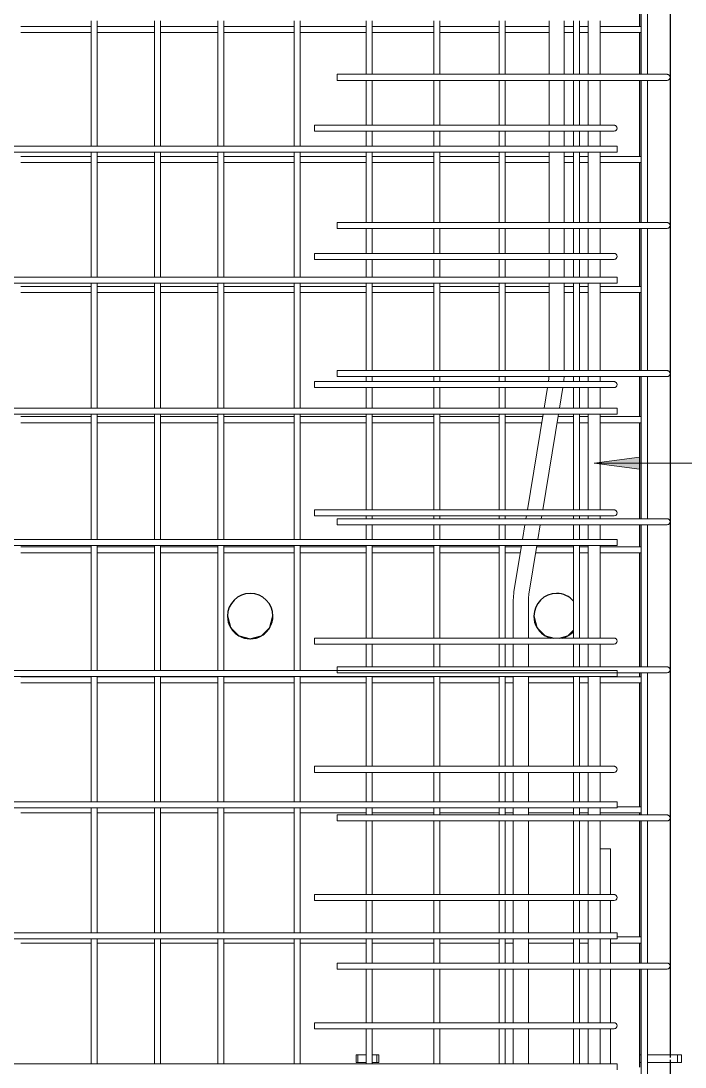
# Model space of a CAD drawing. Header units: millimetres. Extents: x 840 to 20197, y -2485 to 18696.
# Drawn here: x 3461 to 4339, y -841 to 542 of the extents above; entities that cross this region are included whole.
import ezdxf

# ---------------------------------------------------------------- set-up
doc = ezdxf.new("R2010")
doc.units = ezdxf.units.MM
doc.linetypes.add('Dash', pattern=[6.36, 3.18, -3.18])
for name, color, linetype, lineweight in [('A-GENM', 13, 'Continuous', 18), ('A-WALL', 113, 'Continuous', 25), ('A-WALL-HDLN', 110, 'Dash', 25), ('S-RBAR', 171, 'Continuous', 18), ('S-RBAR-IDEN', 171, 'Continuous', 9)]:
    doc.layers.add(name, color=color, linetype=linetype, lineweight=lineweight)

# ---------------------------------------------------------------- blocks, each defined once
blk = doc.blocks.new('RR spread anchor face based - RR-SA-2_5-150-V1-Elevation Front Copy 1')
at = {"layer": 'A-GENM'}
for p, q in [((3903.8, 3140), (3906.3, 3140)), ((3903.8, 3130), (3903.8, 3140)), ((3906.3, 3140), (3917.3, 3140)), ((3906.3, 3140), (3906.3, 3130)), ((3925.3, 3140), (3931.3, 3140)), ((3931.3, 3140), (3933.8, 3140)), ((3931.3, 3140), (3931.3, 3130)), ((3933.8, 3140), (3933.8, 3130)), ((3906.3, 3130), (3903.8, 3130)), ((3917.3, 3130), (3906.3, 3130)), ((3931.3, 3130), (3925.3, 3130)), ((3933.8, 3130), (3931.3, 3130))]:
    blk.add_line(p, q, dxfattribs=at)
blk = doc.blocks.new('RR spread anchor face based - RR-SA-3_0-200-1726827-Elevation Front Copy 1')
at = {"layer": 'A-GENM'}
for p, q in [((4278.8, 3140), (4280.8, 3140)), ((4288.8, 3140), (4328.8, 3140)), ((4328.8, 3140), (4333.8, 3140)), ((4328.8, 3130), (4328.8, 3140)), ((4333.8, 3130), (4333.8, 3140)), ((4280.8, 3130), (4278.8, 3130)), ((4328.8, 3130), (4288.8, 3130)), ((4333.8, 3130), (4328.8, 3130))]:
    blk.add_line(p, q, dxfattribs=at)

msp = doc.modelspace()

# ---------------------------------------------------------------- hatches: boundary and pattern name
at = {"layer": 'S-RBAR-IDEN'}
msp.add_hatch(color=256, dxfattribs=at).paths.add_polyline_path([(4218.55291, -42.78741), (4278.55291, -50.68656), (4278.55291, -34.88826)])

# ---------------------------------------------------------------- linework, layer by layer
at = {"layer": 'A-WALL'}
for p, q in [((4278.8071, 534.62069), (4278.8071, 659)), ((4318.8071, 639.9), (4318.8071, -825.1)), ((4278.8071, 471.2), (4278.8071, 526.62069)), ((4278.8071, 362.65517), (4278.8071, 463.2)), ((4278.8071, 275.4), (4278.8071, 354.65517)), ((4278.8071, 190.68966), (4278.8071, 267.4)), ((4278.8071, 79.6), (4278.8071, 182.68966)), ((4278.8071, 18.72414), (4278.8071, 71.6)), ((4278.8071, -116.2), (4278.8071, 10.72414)), ((4278.8071, -153.24138), (4278.8071, -124.2)), ((4278.8071, -312), (4278.8071, -161.24138)), ((4278.8071, -325.2069), (4278.8071, -320)), ((4278.8071, -497.17241), (4278.8071, -333.2069)), ((4278.8071, -507.8), (4278.8071, -505.17241)), ((4278.8071, -669.13793), (4278.8071, -515.8)), ((4278.8071, -703.6), (4278.8071, -677.13793)), ((4278.8071, -841.10345), (4278.8071, -711.6)), ((4318.8071, -835.1), (4318.8071, -1395))]:
    msp.add_line(p, q, dxfattribs=at)
at = {"layer": 'A-WALL', "flags": 128}
for points in [[(3733.8071, -245), (3737.84629, -260.03451), (3748.87619, -271.02053), (3763.8071, -275)], [(3763.8071, -275), (3778.84161, -270.96081), (3789.82763, -259.93091), (3793.8071, -245)], [(4138.8071, -245), (4142.84629, -260.03451), (4153.87619, -271.02053), (4165.04194, -273.99649)], [(4172.54233, -273.99649), (4183.84161, -270.96081), (4191.18157, -263.59153)]]:
    msp.add_lwpolyline(points, dxfattribs=at)
at = {"layer": 'A-WALL'}
for centre, start, end in [((3763.8071, -245), 90, 180), ((3763.8071, -245), 0, 90), ((4168.8071, -245), 90, 180), ((4168.8071, -245), 41.34634632, 90), ((3763.8071, -245), 180.42457698, 209.72326815), ((3763.8071, -245), 330.71898335, 359.57221129), ((4168.8071, -245), 180.42457698, 209.72326815), ((3763.8071, -245), 210.81300667, 239.62313313), ((3763.8071, -245), 300.81202935, 329.6241405), ((4168.8071, -245), 210.81300667, 239.62313313), ((3763.8071, -245), 241.01713814, 269.26797703), ((3763.8071, -245), 270.72093746, 299.42390155), ((4168.8071, -245), 241.01713814, 255), ((4168.8071, -245), 285, 299.42390155), ((4168.8071, -245), 300.81202935, 318.65365368)]:
    msp.add_arc(centre, 30, start, end, dxfattribs=at)
at = {"layer": 'A-WALL-HDLN'}
msp.add_line((4318.8071, -825.14961), (4318.8071, -835.05039), dxfattribs=at)
at = {"layer": 'S-RBAR'}
for p, q in [((4280.8071, 471.2), (4280.8071, 659)), ((4288.8071, 471.2), (4288.8071, 659)), ((3553.69599, 376.44828), (3553.69599, 541.7931)), ((3561.69599, 376.44828), (3561.69599, 541.7931)), ((3637.36632, 376.44828), (3637.36632, 541.7931)), ((3645.36632, 376.44828), (3645.36632, 541.7931)), ((3721.09877, 376.44828), (3721.09877, 541.7931)), ((3729.09877, 376.44828), (3729.09877, 541.7931)), ((3821.9714, 376.44828), (3821.9714, 541.7931)), ((3829.9714, 376.44828), (3829.9714, 541.7931)), ((3917.25155, 471.2), (3917.25155, 541.7931)), ((3925.25155, 471.2), (3925.25155, 541.7931)), ((4006.57649, 471.2), (4006.57649, 541.7931)), ((4014.57649, 471.2), (4014.57649, 541.7931)), ((4092.77932, 471.2), (4092.77932, 541.7931)), ((4100.77932, 471.2), (4100.77932, 541.7931)), ((4158.8071, 471.2), (4158.8071, 541.7931)), ((4178.8071, 471.2), (4178.8071, 541.7931)), ((4191.18157, 471.2), (4191.18157, 541.7931)), ((4199.18157, 471.2), (4199.18157, 541.7931)), ((4210.55291, 471.2), (4210.55291, 541.7931)), ((4226.55291, 471.2), (4226.55291, 541.7931)), ((3460.76124, 534.62069), (3553.69599, 534.62069)), ((3460.76124, 526.62069), (3553.69599, 526.62069)), ((3561.69599, 534.62069), (3637.36632, 534.62069)), ((3561.69599, 526.62069), (3637.36632, 526.62069)), ((3645.36632, 534.62069), (3721.09877, 534.62069)), ((3645.36632, 526.62069), (3721.09877, 526.62069)), ((3729.09877, 534.62069), (3821.9714, 534.62069)), ((3729.09877, 526.62069), (3821.9714, 526.62069)), ((3829.9714, 534.62069), (3917.25155, 534.62069)), ((3829.9714, 526.62069), (3917.25155, 526.62069)), ((3925.25155, 534.62069), (4006.57649, 534.62069)), ((3925.25155, 526.62069), (4006.57649, 526.62069)), ((4014.57649, 534.62069), (4092.77932, 534.62069)), ((4014.57649, 526.62069), (4092.77932, 526.62069)), ((4100.77932, 534.62069), (4158.8071, 534.62069)), ((4100.77932, 526.62069), (4158.8071, 526.62069)), ((4178.8071, 534.62069), (4191.18157, 534.62069)), ((4178.8071, 526.62069), (4191.18157, 526.62069)), ((4199.18157, 534.62069), (4210.55291, 534.62069)), ((4199.18157, 526.62069), (4210.55291, 526.62069)), ((4226.55291, 534.62069), (4280.8071, 534.62069)), ((4226.55291, 526.62069), (4280.8071, 526.62069)), ((4294.8071, 471.2), (3878.8071, 471.2)), ((3878.8071, 471.2), (3878.8071, 463.2)), ((4294.8071, 471.2), (4314.8071, 471.2)), ((4294.8071, 463.2), (3878.8071, 463.2)), ((3917.25155, 404.00585), (3917.25155, 463.2)), ((3925.25155, 404.00585), (3925.25155, 463.2)), ((4006.57649, 404.00585), (4006.57649, 463.2)), ((4014.57649, 404.00585), (4014.57649, 463.2)), ((4092.77932, 404.00585), (4092.77932, 463.2)), ((4100.77932, 404.00585), (4100.77932, 463.2)), ((4158.8071, 404.00585), (4158.8071, 463.2)), ((4178.8071, 404.00585), (4178.8071, 463.2)), ((4191.18157, 404.00585), (4191.18157, 463.2)), ((4199.18157, 404.00585), (4199.18157, 463.2)), ((4210.55291, 404.00585), (4210.55291, 463.2)), ((4226.55291, 404.00585), (4226.55291, 463.2)), ((4280.8071, 275.4), (4280.8071, 463.2)), ((4288.8071, 275.4), (4288.8071, 463.2)), ((4294.8071, 463.2), (4314.8071, 463.2)), ((4208.8071, 404.00585), (3848.8071, 404.00585)), ((3848.8071, 404.00585), (3848.8071, 396.00585)), ((4208.8071, 404.00585), (4244.8071, 404.00585)), ((4208.8071, 396.00585), (3848.8071, 396.00585)), ((3917.25155, 376.44828), (3917.25155, 396.00585)), ((3925.25155, 376.44828), (3925.25155, 396.00585)), ((4006.57649, 376.44828), (4006.57649, 396.00585)), ((4014.57649, 376.44828), (4014.57649, 396.00585)), ((4092.77932, 376.44828), (4092.77932, 396.00585)), ((4100.77932, 376.44828), (4100.77932, 396.00585)), ((4158.8071, 376.44828), (4158.8071, 396.00585)), ((4178.8071, 376.44828), (4178.8071, 396.00585)), ((4191.18157, 376.44828), (4191.18157, 396.00585)), ((4199.18157, 376.44828), (4199.18157, 396.00585)), ((4208.8071, 396.00585), (4244.8071, 396.00585)), ((4210.55291, 376.44828), (4210.55291, 396.00585)), ((4226.55291, 376.44828), (4226.55291, 396.00585)), ((2678.8071, 376.44828), (4248.8071, 376.44828)), ((4248.8071, 368.44828), (4248.8071, 376.44828)), ((2678.8071, 368.44828), (4248.8071, 368.44828)), ((3460.76124, 362.65517), (3553.69599, 362.65517)), ((3553.69599, 203.10345), (3553.69599, 368.44828)), ((3561.69599, 203.10345), (3561.69599, 368.44828)), ((3561.69599, 362.65517), (3637.36632, 362.65517)), ((3637.36632, 203.10345), (3637.36632, 368.44828)), ((3645.36632, 203.10345), (3645.36632, 368.44828)), ((3645.36632, 362.65517), (3721.09877, 362.65517)), ((3721.09877, 203.10345), (3721.09877, 368.44828)), ((3729.09877, 203.10345), (3729.09877, 368.44828)), ((3729.09877, 362.65517), (3821.9714, 362.65517)), ((3821.9714, 203.10345), (3821.9714, 368.44828)), ((3829.9714, 203.10345), (3829.9714, 368.44828)), ((3829.9714, 362.65517), (3917.25155, 362.65517)), ((3917.25155, 275.4), (3917.25155, 368.44828)), ((3925.25155, 275.4), (3925.25155, 368.44828)), ((3925.25155, 362.65517), (4006.57649, 362.65517)), ((4006.57649, 275.4), (4006.57649, 368.44828)), ((4014.57649, 275.4), (4014.57649, 368.44828)), ((4014.57649, 362.65517), (4092.77932, 362.65517)), ((4092.77932, 275.4), (4092.77932, 368.44828)), ((4100.77932, 275.4), (4100.77932, 368.44828)), ((4100.77932, 362.65517), (4158.8071, 362.65517)), ((4158.8071, 275.4), (4158.8071, 368.44828)), ((4178.8071, 275.4), (4178.8071, 368.44828)), ((4178.8071, 362.65517), (4191.18157, 362.65517)), ((4191.18157, 275.4), (4191.18157, 368.44828)), ((4199.18157, 275.4), (4199.18157, 368.44828)), ((4199.18157, 362.65517), (4210.55291, 362.65517)), ((4210.55291, 275.4), (4210.55291, 368.44828)), ((4226.55291, 275.4), (4226.55291, 368.44828)), ((4226.55291, 362.65517), (4280.8071, 362.65517)), ((3460.76124, 354.65517), (3553.69599, 354.65517)), ((3561.69599, 354.65517), (3637.36632, 354.65517)), ((3645.36632, 354.65517), (3721.09877, 354.65517)), ((3729.09877, 354.65517), (3821.9714, 354.65517)), ((3829.9714, 354.65517), (3917.25155, 354.65517)), ((3925.25155, 354.65517), (4006.57649, 354.65517)), ((4014.57649, 354.65517), (4092.77932, 354.65517)), ((4100.77932, 354.65517), (4158.8071, 354.65517)), ((4178.8071, 354.65517), (4191.18157, 354.65517)), ((4199.18157, 354.65517), (4210.55291, 354.65517)), ((4226.55291, 354.65517), (4280.8071, 354.65517)), ((4294.8071, 275.4), (3878.8071, 275.4)), ((3878.8071, 275.4), (3878.8071, 267.4)), ((4294.8071, 267.4), (3878.8071, 267.4)), ((3917.25155, 234.50527), (3917.25155, 267.4)), ((3925.25155, 234.50527), (3925.25155, 267.4)), ((4006.57649, 234.50527), (4006.57649, 267.4)), ((4014.57649, 234.50527), (4014.57649, 267.4)), ((4092.77932, 234.50527), (4092.77932, 267.4)), ((4100.77932, 234.50527), (4100.77932, 267.4)), ((4158.8071, 234.50527), (4158.8071, 267.4)), ((4178.8071, 234.50527), (4178.8071, 267.4)), ((4191.18157, 234.50527), (4191.18157, 267.4)), ((4199.18157, 234.50527), (4199.18157, 267.4)), ((4210.55291, 234.50527), (4210.55291, 267.4)), ((4226.55291, 234.50527), (4226.55291, 267.4)), ((4280.8071, 79.6), (4280.8071, 267.4)), ((4288.8071, 79.6), (4288.8071, 267.4)), ((4294.8071, 275.4), (4314.8071, 275.4)), ((4294.8071, 267.4), (4314.8071, 267.4)), ((4208.8071, 234.50527), (3848.8071, 234.50527)), ((3848.8071, 234.50527), (3848.8071, 226.50527)), ((4208.8071, 226.50527), (3848.8071, 226.50527)), ((3917.25155, 203.10345), (3917.25155, 226.50527)), ((3925.25155, 203.10345), (3925.25155, 226.50527)), ((4006.57649, 203.10345), (4006.57649, 226.50527)), ((4014.57649, 203.10345), (4014.57649, 226.50527)), ((4092.77932, 203.10345), (4092.77932, 226.50527)), ((4100.77932, 203.10345), (4100.77932, 226.50527)), ((4158.8071, 203.10345), (4158.8071, 226.50527)), ((4178.8071, 203.10345), (4178.8071, 226.50527)), ((4191.18157, 203.10345), (4191.18157, 226.50527)), ((4199.18157, 203.10345), (4199.18157, 226.50527)), ((4208.8071, 234.50527), (4244.8071, 234.50527)), ((4208.8071, 226.50527), (4244.8071, 226.50527)), ((4210.55291, 203.10345), (4210.55291, 226.50527)), ((4226.55291, 203.10345), (4226.55291, 226.50527)), ((2678.8071, 203.10345), (4248.8071, 203.10345)), ((2678.8071, 195.10345), (4248.8071, 195.10345)), ((3553.69599, 29.75862), (3553.69599, 195.10345)), ((3561.69599, 29.75862), (3561.69599, 195.10345)), ((3637.36632, 29.75862), (3637.36632, 195.10345)), ((3645.36632, 29.75862), (3645.36632, 195.10345)), ((3721.09877, 29.75862), (3721.09877, 195.10345)), ((3729.09877, 29.75862), (3729.09877, 195.10345)), ((3821.9714, 29.75862), (3821.9714, 195.10345)), ((3829.9714, 29.75862), (3829.9714, 195.10345)), ((3917.25155, 79.6), (3917.25155, 195.10345)), ((3925.25155, 79.6), (3925.25155, 195.10345)), ((4006.57649, 79.6), (4006.57649, 195.10345)), ((4014.57649, 79.6), (4014.57649, 195.10345)), ((4092.77932, 79.6), (4092.77932, 195.10345)), ((4100.77932, 79.6), (4100.77932, 195.10345)), ((4158.8071, 79.6), (4158.8071, 195.10345)), ((4178.8071, 79.6), (4178.8071, 195.10345)), ((4191.18157, 79.6), (4191.18157, 195.10345)), ((4199.18157, 79.6), (4199.18157, 195.10345)), ((4210.55291, 79.6), (4210.55291, 195.10345)), ((4226.55291, 79.6), (4226.55291, 195.10345)), ((4248.8071, 195.10345), (4248.8071, 203.10345)), ((3460.76124, 190.68966), (3553.69599, 190.68966)), ((3460.76124, 182.68966), (3553.69599, 182.68966)), ((3561.69599, 190.68966), (3637.36632, 190.68966)), ((3561.69599, 182.68966), (3637.36632, 182.68966)), ((3645.36632, 190.68966), (3721.09877, 190.68966)), ((3645.36632, 182.68966), (3721.09877, 182.68966)), ((3729.09877, 190.68966), (3821.9714, 190.68966)), ((3729.09877, 182.68966), (3821.9714, 182.68966)), ((3829.9714, 190.68966), (3917.25155, 190.68966)), ((3829.9714, 182.68966), (3917.25155, 182.68966)), ((3925.25155, 190.68966), (4006.57649, 190.68966)), ((3925.25155, 182.68966), (4006.57649, 182.68966)), ((4014.57649, 190.68966), (4092.77932, 190.68966)), ((4014.57649, 182.68966), (4092.77932, 182.68966)), ((4100.77932, 190.68966), (4158.8071, 190.68966)), ((4100.77932, 182.68966), (4158.8071, 182.68966)), ((4178.8071, 190.68966), (4191.18157, 190.68966)), ((4178.8071, 182.68966), (4191.18157, 182.68966)), ((4199.18157, 190.68966), (4210.55291, 190.68966)), ((4199.18157, 182.68966), (4210.55291, 182.68966)), ((4226.55291, 190.68966), (4280.8071, 190.68966)), ((4226.55291, 182.68966), (4280.8071, 182.68966)), ((4294.8071, 79.6), (3878.8071, 79.6)), ((3878.8071, 79.6), (3878.8071, 71.6)), ((4294.8071, 71.6), (3878.8071, 71.6)), ((3917.25155, 65.00468), (3917.25155, 71.6)), ((3925.25155, 65.00468), (3925.25155, 71.6)), ((4006.57649, 65.00468), (4006.57649, 71.6)), ((4014.57649, 65.00468), (4014.57649, 71.6)), ((4092.77932, 65.00468), (4092.77932, 71.6)), ((4100.77932, 65.00468), (4100.77932, 71.6)), ((4191.18157, 65.00468), (4191.18157, 71.6)), ((4199.18157, 65.00468), (4199.18157, 71.6)), ((4210.55291, 65.00468), (4210.55291, 71.6)), ((4226.55291, 65.00468), (4226.55291, 71.6)), ((4280.8071, -116.2), (4280.8071, 71.6)), ((4288.8071, -116.2), (4288.8071, 71.6)), ((4294.8071, 79.6), (4314.8071, 79.6)), ((4294.8071, 71.6), (4314.8071, 71.6)), ((4208.8071, 65.00468), (3848.8071, 65.00468)), ((3848.8071, 65.00468), (3848.8071, 57.00468)), ((4208.8071, 57.00468), (3848.8071, 57.00468)), ((3917.25155, 29.75862), (3917.25155, 57.00468)), ((3925.25155, 29.75862), (3925.25155, 57.00468)), ((4006.57649, 29.75862), (4006.57649, 57.00468)), ((4014.57649, 29.75862), (4014.57649, 57.00468)), ((4092.77932, 29.75862), (4092.77932, 57.00468)), ((4100.77932, 29.75862), (4100.77932, 57.00468)), ((4152.23389, 29.75862), (4156.69795, 57.00468)), ((4158.00869, 65.00468), (4158.215, 66.26384)), ((4172.50055, 29.75862), (4176.96462, 57.00468)), ((4191.18157, 29.75862), (4191.18157, 57.00468)), ((4199.18157, 29.75862), (4199.18157, 57.00468)), ((4208.8071, 65.00468), (4244.8071, 65.00468)), ((4208.8071, 57.00468), (4244.8071, 57.00468)), ((4210.55291, 29.75862), (4210.55291, 57.00468)), ((4226.55291, 29.75862), (4226.55291, 57.00468)), ((2678.8071, 29.75862), (4248.8071, 29.75862)), ((4248.8071, 21.75862), (4248.8071, 29.75862)), ((2678.8071, 21.75862), (4248.8071, 21.75862)), ((3460.76124, 18.72414), (3553.69599, 18.72414)), ((3553.69599, -143.58621), (3553.69599, 21.75862)), ((3561.69599, -143.58621), (3561.69599, 21.75862)), ((3561.69599, 18.72414), (3637.36632, 18.72414)), ((3637.36632, -143.58621), (3637.36632, 21.75862)), ((3645.36632, -143.58621), (3645.36632, 21.75862)), ((3645.36632, 18.72414), (3721.09877, 18.72414)), ((3721.09877, -143.58621), (3721.09877, 21.75862)), ((3729.09877, -143.58621), (3729.09877, 21.75862)), ((3729.09877, 18.72414), (3821.9714, 18.72414)), ((3821.9714, -143.58621), (3821.9714, 21.75862)), ((3829.9714, -143.58621), (3829.9714, 21.75862)), ((3829.9714, 18.72414), (3917.25155, 18.72414)), ((3917.25155, -104.4959), (3917.25155, 21.75862)), ((3925.25155, -104.4959), (3925.25155, 21.75862)), ((3925.25155, 18.72414), (4006.57649, 18.72414)), ((4006.57649, -104.4959), (4006.57649, 21.75862)), ((4014.57649, -104.4959), (4014.57649, 21.75862)), ((4014.57649, 18.72414), (4092.77932, 18.72414)), ((4092.77932, -104.4959), (4092.77932, 21.75862)), ((4100.77932, -104.4959), (4100.77932, 21.75862)), ((4100.77932, 18.72414), (4150.42597, 18.72414)), ((4130.23728, -104.4959), (4150.92315, 21.75862)), ((4150.50395, -104.4959), (4171.18981, 21.75862)), ((4170.69264, 18.72414), (4191.18157, 18.72414)), ((4191.18157, -104.4959), (4191.18157, 21.75862)), ((4199.18157, -104.4959), (4199.18157, 21.75862)), ((4199.18157, 18.72414), (4210.55291, 18.72414)), ((4210.55291, -104.4959), (4210.55291, 21.75862)), ((4226.55291, -104.4959), (4226.55291, 21.75862)), ((4226.55291, 18.72414), (4280.8071, 18.72414)), ((3460.76124, 10.72414), (3553.69599, 10.72414)), ((3561.69599, 10.72414), (3637.36632, 10.72414)), ((3645.36632, 10.72414), (3721.09877, 10.72414)), ((3729.09877, 10.72414), (3821.9714, 10.72414)), ((3829.9714, 10.72414), (3917.25155, 10.72414)), ((3925.25155, 10.72414), (4006.57649, 10.72414)), ((4014.57649, 10.72414), (4092.77932, 10.72414)), ((4100.77932, 10.72414), (4149.11523, 10.72414)), ((4169.3819, 10.72414), (4191.18157, 10.72414)), ((4199.18157, 10.72414), (4210.55291, 10.72414)), ((4226.55291, 10.72414), (4280.8071, 10.72414)), ((4208.8071, -104.4959), (3848.8071, -104.4959)), ((3848.8071, -104.4959), (3848.8071, -112.4959)), ((4208.8071, -104.4959), (4244.8071, -104.4959)), ((4208.8071, -112.4959), (3848.8071, -112.4959)), ((4294.8071, -116.2), (3878.8071, -116.2)), ((3878.8071, -116.2), (3878.8071, -124.2)), ((4294.8071, -124.2), (3878.8071, -124.2)), ((3917.25155, -116.2), (3917.25155, -112.4959)), ((3917.25155, -143.58621), (3917.25155, -124.2)), ((3925.25155, -116.2), (3925.25155, -112.4959)), ((3925.25155, -143.58621), (3925.25155, -124.2)), ((4006.57649, -116.2), (4006.57649, -112.4959)), ((4006.57649, -143.58621), (4006.57649, -124.2)), ((4014.57649, -116.2), (4014.57649, -112.4959)), ((4014.57649, -143.58621), (4014.57649, -124.2)), ((4092.77932, -116.2), (4092.77932, -112.4959)), ((4092.77932, -143.58621), (4092.77932, -124.2)), ((4100.77932, -116.2), (4100.77932, -112.4959)), ((4100.77932, -143.58621), (4100.77932, -124.2)), ((4123.83263, -143.58621), (4127.00891, -124.2)), ((4128.31965, -116.2), (4128.92654, -112.4959)), ((4144.09929, -143.58621), (4147.27558, -124.2)), ((4148.58632, -116.2), (4149.19321, -112.4959)), ((4191.18157, -116.2), (4191.18157, -112.4959)), ((4191.18157, -143.58621), (4191.18157, -124.2)), ((4199.18157, -116.2), (4199.18157, -112.4959)), ((4199.18157, -143.58621), (4199.18157, -124.2)), ((4208.8071, -112.4959), (4244.8071, -112.4959)), ((4210.55291, -116.2), (4210.55291, -112.4959)), ((4210.55291, -143.58621), (4210.55291, -124.2)), ((4226.55291, -116.2), (4226.55291, -112.4959)), ((4226.55291, -143.58621), (4226.55291, -124.2)), ((4280.8071, -312), (4280.8071, -124.2)), ((4288.8071, -312), (4288.8071, -124.2)), ((4294.8071, -116.2), (4314.8071, -116.2)), ((4294.8071, -124.2), (4314.8071, -124.2)), ((2678.8071, -143.58621), (4248.8071, -143.58621)), ((2678.8071, -151.58621), (4248.8071, -151.58621)), ((3553.69599, -316.93103), (3553.69599, -151.58621)), ((3561.69599, -316.93103), (3561.69599, -151.58621)), ((3637.36632, -316.93103), (3637.36632, -151.58621)), ((3645.36632, -316.93103), (3645.36632, -151.58621)), ((3721.09877, -316.93103), (3721.09877, -151.58621)), ((3729.09877, -316.93103), (3729.09877, -151.58621)), ((3821.9714, -316.93103), (3821.9714, -151.58621)), ((3829.9714, -316.93103), (3829.9714, -151.58621)), ((3917.25155, -273.99649), (3917.25155, -151.58621)), ((3925.25155, -273.99649), (3925.25155, -151.58621)), ((4006.57649, -273.99649), (4006.57649, -151.58621)), ((4014.57649, -273.99649), (4014.57649, -151.58621)), ((4092.77932, -273.99649), (4092.77932, -151.58621)), ((4100.77932, -273.99649), (4100.77932, -151.58621)), ((4112.48486, -212.84639), (4122.52188, -151.58621)), ((4132.2217, -216.08013), (4142.78855, -151.58621)), ((4191.18157, -273.99649), (4191.18157, -151.58621)), ((4199.18157, -273.99649), (4199.18157, -151.58621)), ((4210.55291, -273.99649), (4210.55291, -151.58621)), ((4226.55291, -273.99649), (4226.55291, -151.58621)), ((4248.8071, -151.58621), (4248.8071, -143.58621)), ((3460.76124, -153.24138), (3553.69599, -153.24138)), ((3460.76124, -161.24138), (3553.69599, -161.24138)), ((3561.69599, -153.24138), (3637.36632, -153.24138)), ((3561.69599, -161.24138), (3637.36632, -161.24138)), ((3645.36632, -153.24138), (3721.09877, -153.24138)), ((3645.36632, -161.24138), (3721.09877, -161.24138)), ((3729.09877, -153.24138), (3821.9714, -153.24138)), ((3729.09877, -161.24138), (3821.9714, -161.24138)), ((3829.9714, -153.24138), (3917.25155, -153.24138)), ((3829.9714, -161.24138), (3917.25155, -161.24138)), ((3925.25155, -153.24138), (4006.57649, -153.24138)), ((3925.25155, -161.24138), (4006.57649, -161.24138)), ((4014.57649, -153.24138), (4092.77932, -153.24138)), ((4014.57649, -161.24138), (4092.77932, -161.24138)), ((4100.77932, -153.24138), (4122.2507, -153.24138)), ((4100.77932, -161.24138), (4120.93996, -161.24138)), ((4141.20662, -161.24138), (4191.18157, -161.24138)), ((4142.51736, -153.24138), (4191.18157, -153.24138)), ((4199.18157, -153.24138), (4210.55291, -153.24138)), ((4199.18157, -161.24138), (4210.55291, -161.24138)), ((4226.55291, -153.24138), (4280.8071, -153.24138)), ((4226.55291, -161.24138), (4280.8071, -161.24138)), ((4111.6296, -273.99649), (4111.6296, -223.35603)), ((4131.6296, -273.99649), (4131.6296, -223.35603)), ((4208.8071, -273.99649), (3848.8071, -273.99649)), ((3848.8071, -273.99649), (3848.8071, -281.99649)), ((4208.8071, -273.99649), (4244.8071, -273.99649)), ((4208.8071, -281.99649), (3848.8071, -281.99649)), ((3917.25155, -312), (3917.25155, -281.99649)), ((3925.25155, -312), (3925.25155, -281.99649)), ((4006.57649, -312), (4006.57649, -281.99649)), ((4014.57649, -312), (4014.57649, -281.99649)), ((4092.77932, -312), (4092.77932, -281.99649)), ((4100.77932, -312), (4100.77932, -281.99649)), ((4111.6296, -312), (4111.6296, -281.99649)), ((4131.6296, -312), (4131.6296, -281.99649)), ((4191.18157, -312), (4191.18157, -281.99649)), ((4199.18157, -312), (4199.18157, -281.99649)), ((4208.8071, -281.99649), (4244.8071, -281.99649)), ((4210.55291, -312), (4210.55291, -281.99649)), ((4226.55291, -312), (4226.55291, -281.99649)), ((2678.8071, -316.93103), (4248.8071, -316.93103)), ((4294.8071, -312), (3878.8071, -312)), ((3878.8071, -312), (3878.8071, -320)), ((4248.8071, -324.93103), (4248.8071, -316.93103)), ((4294.8071, -312), (4314.8071, -312)), ((2678.8071, -324.93103), (4248.8071, -324.93103)), ((3460.76124, -325.2069), (3553.69599, -325.2069)), ((3553.69599, -490.27586), (3553.69599, -324.93103)), ((3561.69599, -490.27586), (3561.69599, -324.93103)), ((3561.69599, -325.2069), (3637.36632, -325.2069)), ((3637.36632, -490.27586), (3637.36632, -324.93103)), ((3645.36632, -490.27586), (3645.36632, -324.93103)), ((3645.36632, -325.2069), (3721.09877, -325.2069)), ((3721.09877, -490.27586), (3721.09877, -324.93103)), ((3729.09877, -490.27586), (3729.09877, -324.93103)), ((3729.09877, -325.2069), (3821.9714, -325.2069)), ((3821.9714, -490.27586), (3821.9714, -324.93103)), ((3829.9714, -490.27586), (3829.9714, -324.93103)), ((3829.9714, -325.2069), (3917.25155, -325.2069)), ((4294.8071, -320), (3878.8071, -320)), ((3917.25155, -443.49707), (3917.25155, -324.93103)), ((3925.25155, -443.49707), (3925.25155, -324.93103)), ((3925.25155, -325.2069), (4006.57649, -325.2069)), ((4006.57649, -443.49707), (4006.57649, -324.93103)), ((4014.57649, -443.49707), (4014.57649, -324.93103)), ((4014.57649, -325.2069), (4092.77932, -325.2069)), ((4092.77932, -443.49707), (4092.77932, -324.93103)), ((4100.77932, -443.49707), (4100.77932, -324.93103)), ((4100.77932, -325.2069), (4111.6296, -325.2069)), ((4111.6296, -443.49707), (4111.6296, -324.93103)), ((4131.6296, -443.49707), (4131.6296, -324.93103)), ((4131.6296, -325.2069), (4191.18157, -325.2069)), ((4191.18157, -443.49707), (4191.18157, -324.93103)), ((4199.18157, -443.49707), (4199.18157, -324.93103)), ((4199.18157, -325.2069), (4210.55291, -325.2069)), ((4210.55291, -443.49707), (4210.55291, -324.93103)), ((4226.55291, -443.49707), (4226.55291, -324.93103)), ((4226.55291, -325.2069), (4280.8071, -325.2069)), ((4280.8071, -507.8), (4280.8071, -320)), ((4288.8071, -507.8), (4288.8071, -320)), ((4294.8071, -320), (4314.8071, -320)), ((3460.76124, -333.2069), (3553.69599, -333.2069)), ((3561.69599, -333.2069), (3637.36632, -333.2069)), ((3645.36632, -333.2069), (3721.09877, -333.2069)), ((3729.09877, -333.2069), (3821.9714, -333.2069)), ((3829.9714, -333.2069), (3917.25155, -333.2069)), ((3925.25155, -333.2069), (4006.57649, -333.2069)), ((4014.57649, -333.2069), (4092.77932, -333.2069)), ((4100.77932, -333.2069), (4111.6296, -333.2069)), ((4131.6296, -333.2069), (4191.18157, -333.2069)), ((4199.18157, -333.2069), (4210.55291, -333.2069)), ((4226.55291, -333.2069), (4280.8071, -333.2069)), ((4208.8071, -443.49707), (3848.8071, -443.49707)), ((3848.8071, -443.49707), (3848.8071, -451.49707)), ((4208.8071, -451.49707), (3848.8071, -451.49707)), ((3917.25155, -490.27586), (3917.25155, -451.49707)), ((3925.25155, -490.27586), (3925.25155, -451.49707)), ((4006.57649, -490.27586), (4006.57649, -451.49707)), ((4014.57649, -490.27586), (4014.57649, -451.49707)), ((4092.77932, -490.27586), (4092.77932, -451.49707)), ((4100.77932, -490.27586), (4100.77932, -451.49707)), ((4111.6296, -490.27586), (4111.6296, -451.49707)), ((4131.6296, -490.27586), (4131.6296, -451.49707)), ((4191.18157, -490.27586), (4191.18157, -451.49707)), ((4199.18157, -490.27586), (4199.18157, -451.49707)), ((4208.8071, -443.49707), (4244.8071, -443.49707)), ((4208.8071, -451.49707), (4244.8071, -451.49707)), ((4210.55291, -490.27586), (4210.55291, -451.49707)), ((4226.55291, -490.27586), (4226.55291, -451.49707)), ((2678.8071, -490.27586), (4248.8071, -490.27586)), ((4248.8071, -498.27586), (4248.8071, -490.27586)), ((4248.8071, -497.17241), (4280.8071, -497.17241)), ((2678.8071, -498.27586), (4248.8071, -498.27586)), ((3460.76124, -505.17241), (3553.69599, -505.17241)), ((3553.69599, -663.62069), (3553.69599, -498.27586)), ((3561.69599, -663.62069), (3561.69599, -498.27586)), ((3561.69599, -505.17241), (3637.36632, -505.17241)), ((3637.36632, -663.62069), (3637.36632, -498.27586)), ((3645.36632, -663.62069), (3645.36632, -498.27586)), ((3645.36632, -505.17241), (3721.09877, -505.17241)), ((3721.09877, -663.62069), (3721.09877, -498.27586)), ((3729.09877, -663.62069), (3729.09877, -498.27586)), ((3729.09877, -505.17241), (3821.9714, -505.17241)), ((3821.9714, -663.62069), (3821.9714, -498.27586)), ((3829.9714, -663.62069), (3829.9714, -498.27586)), ((3829.9714, -505.17241), (3917.25155, -505.17241)), ((4294.8071, -507.8), (3878.8071, -507.8)), ((3878.8071, -507.8), (3878.8071, -515.8)), ((3917.25155, -507.8), (3917.25155, -498.27586)), ((3925.25155, -507.8), (3925.25155, -498.27586)), ((3925.25155, -505.17241), (4006.57649, -505.17241)), ((4006.57649, -507.8), (4006.57649, -498.27586)), ((4014.57649, -507.8), (4014.57649, -498.27586)), ((4014.57649, -505.17241), (4092.77932, -505.17241)), ((4092.77932, -507.8), (4092.77932, -498.27586)), ((4100.77932, -507.8), (4100.77932, -498.27586)), ((4100.77932, -505.17241), (4111.6296, -505.17241)), ((4111.6296, -507.8), (4111.6296, -498.27586)), ((4131.6296, -507.8), (4131.6296, -498.27586)), ((4131.6296, -505.17241), (4191.18157, -505.17241)), ((4191.18157, -507.8), (4191.18157, -498.27586)), ((4199.18157, -507.8), (4199.18157, -498.27586)), ((4199.18157, -505.17241), (4210.55291, -505.17241)), ((4210.55291, -507.8), (4210.55291, -498.27586)), ((4226.55291, -507.8), (4226.55291, -498.27586)), ((4226.55291, -505.17241), (4280.8071, -505.17241)), ((4294.8071, -507.8), (4314.8071, -507.8)), ((4294.8071, -515.8), (3878.8071, -515.8)), ((3917.25155, -612.99766), (3917.25155, -515.8)), ((3925.25155, -612.99766), (3925.25155, -515.8)), ((4006.57649, -612.99766), (4006.57649, -515.8)), ((4014.57649, -612.99766), (4014.57649, -515.8)), ((4092.77932, -612.99766), (4092.77932, -515.8)), ((4100.77932, -612.99766), (4100.77932, -515.8)), ((4111.6296, -612.99766), (4111.6296, -515.8)), ((4131.6296, -612.99766), (4131.6296, -515.8)), ((4191.18157, -612.99766), (4191.18157, -515.8)), ((4199.18157, -612.99766), (4199.18157, -515.8)), ((4210.55291, -612.99766), (4210.55291, -515.8)), ((4226.55291, -612.99766), (4226.55291, -515.8)), ((4280.8071, -703.6), (4280.8071, -515.8)), ((4288.8071, -703.6), (4288.8071, -515.8)), ((4294.8071, -515.8), (4314.8071, -515.8)), ((4240.17842, -552.5), (4226.55291, -552.5)), ((4240.17842, -612.99766), (4240.17842, -552.5)), ((4208.8071, -612.99766), (3848.8071, -612.99766)), ((3848.8071, -612.99766), (3848.8071, -620.99766)), ((4208.8071, -620.99766), (3848.8071, -620.99766)), ((3917.25155, -663.62069), (3917.25155, -620.99766)), ((3925.25155, -663.62069), (3925.25155, -620.99766)), ((4006.57649, -663.62069), (4006.57649, -620.99766)), ((4014.57649, -663.62069), (4014.57649, -620.99766)), ((4092.77932, -663.62069), (4092.77932, -620.99766)), ((4100.77932, -663.62069), (4100.77932, -620.99766)), ((4111.6296, -663.62069), (4111.6296, -620.99766)), ((4131.6296, -663.62069), (4131.6296, -620.99766)), ((4191.18157, -663.62069), (4191.18157, -620.99766)), ((4199.18157, -663.62069), (4199.18157, -620.99766)), ((4208.8071, -612.99766), (4244.8071, -612.99766)), ((4208.8071, -620.99766), (4244.8071, -620.99766)), ((4210.55291, -663.62069), (4210.55291, -620.99766)), ((4226.55291, -663.62069), (4226.55291, -620.99766)), ((4240.17842, -663.62069), (4240.17842, -620.99766)), ((2678.8071, -663.62069), (4248.8071, -663.62069)), ((4248.8071, -671.62069), (4248.8071, -663.62069)), ((2678.8071, -671.62069), (4248.8071, -671.62069)), ((3460.76124, -677.13793), (3553.69599, -677.13793)), ((3553.69599, -836.96552), (3553.69599, -671.62069)), ((3561.69599, -836.96552), (3561.69599, -671.62069)), ((3561.69599, -677.13793), (3637.36632, -677.13793)), ((3637.36632, -836.96552), (3637.36632, -671.62069)), ((3645.36632, -836.96552), (3645.36632, -671.62069)), ((3645.36632, -677.13793), (3721.09877, -677.13793)), ((3721.09877, -836.96552), (3721.09877, -671.62069)), ((3729.09877, -836.96552), (3729.09877, -671.62069)), ((3729.09877, -677.13793), (3821.9714, -677.13793)), ((3821.9714, -836.96552), (3821.9714, -671.62069)), ((3829.9714, -836.96552), (3829.9714, -671.62069)), ((3829.9714, -677.13793), (3917.25155, -677.13793)), ((3917.25155, -703.6), (3917.25155, -671.62069)), ((3925.25155, -703.6), (3925.25155, -671.62069)), ((3925.25155, -677.13793), (4006.57649, -677.13793)), ((4006.57649, -703.6), (4006.57649, -671.62069)), ((4014.57649, -703.6), (4014.57649, -671.62069)), ((4014.57649, -677.13793), (4092.77932, -677.13793)), ((4092.77932, -703.6), (4092.77932, -671.62069)), ((4100.77932, -703.6), (4100.77932, -671.62069)), ((4100.77932, -677.13793), (4111.6296, -677.13793)), ((4111.6296, -703.6), (4111.6296, -671.62069)), ((4131.6296, -703.6), (4131.6296, -671.62069)), ((4131.6296, -677.13793), (4191.18157, -677.13793)), ((4191.18157, -703.6), (4191.18157, -671.62069)), ((4199.18157, -703.6), (4199.18157, -671.62069)), ((4199.18157, -677.13793), (4210.55291, -677.13793)), ((4210.55291, -703.6), (4210.55291, -671.62069)), ((4226.55291, -703.6), (4226.55291, -671.62069)), ((4240.17842, -703.6), (4240.17842, -671.62069)), ((4240.17842, -677.13793), (4280.8071, -677.13793)), ((4248.8071, -669.13793), (4280.8071, -669.13793)), ((4294.8071, -703.6), (3878.8071, -703.6)), ((3878.8071, -703.6), (3878.8071, -711.6)), ((4294.8071, -703.6), (4314.8071, -703.6)), ((4294.8071, -711.6), (3878.8071, -711.6)), ((3917.25155, -782.49824), (3917.25155, -711.6)), ((3925.25155, -782.49824), (3925.25155, -711.6)), ((4006.57649, -782.49824), (4006.57649, -711.6)), ((4014.57649, -782.49824), (4014.57649, -711.6)), ((4092.77932, -782.49824), (4092.77932, -711.6)), ((4100.77932, -782.49824), (4100.77932, -711.6)), ((4111.6296, -782.49824), (4111.6296, -711.6)), ((4131.6296, -782.49824), (4131.6296, -711.6)), ((4191.18157, -782.49824), (4191.18157, -711.6)), ((4199.18157, -782.49824), (4199.18157, -711.6)), ((4210.55291, -782.49824), (4210.55291, -711.6)), ((4226.55291, -782.49824), (4226.55291, -711.6)), ((4240.17842, -782.49824), (4240.17842, -711.6)), ((4280.8071, -899.4), (4280.8071, -711.6)), ((4288.8071, -899.4), (4288.8071, -711.6)), ((4294.8071, -711.6), (4314.8071, -711.6)), ((4208.8071, -782.49824), (3848.8071, -782.49824)), ((3848.8071, -782.49824), (3848.8071, -790.49824)), ((4208.8071, -782.49824), (4244.8071, -782.49824)), ((4208.8071, -790.49824), (3848.8071, -790.49824)), ((3917.25155, -836.96552), (3917.25155, -790.49824)), ((3925.25155, -836.96552), (3925.25155, -790.49824)), ((4006.57649, -836.96552), (4006.57649, -790.49824)), ((4014.57649, -836.96552), (4014.57649, -790.49824)), ((4092.77932, -836.96552), (4092.77932, -790.49824)), ((4100.77932, -836.96552), (4100.77932, -790.49824)), ((4111.6296, -836.96552), (4111.6296, -790.49824)), ((4131.6296, -836.96552), (4131.6296, -790.49824)), ((4191.18157, -836.96552), (4191.18157, -790.49824)), ((4199.18157, -836.96552), (4199.18157, -790.49824)), ((4208.8071, -790.49824), (4244.8071, -790.49824)), ((4210.55291, -836.96552), (4210.55291, -790.49824)), ((4226.55291, -836.96552), (4226.55291, -790.49824)), ((4240.17842, -836.96552), (4240.17842, -790.49824)), ((2678.8071, -836.96552), (4248.8071, -836.96552)), ((4248.8071, -844.96552), (4248.8071, -836.96552))]:
    msp.add_line(p, q, dxfattribs=at)
for centre, radius, start, end in [((4314.8071, 467.2), 4, 75, 90), ((4314.8071, 467.2), 4, 270, 90), ((4314.8071, 467.2), 4, 15, 60), ((4314.8071, 467.2), 4, 300, 345), ((4244.8071, 400.00585), 4, 75, 90), ((4244.8071, 400.00585), 4, 270, 90), ((4244.8071, 400.00585), 4, 15, 60), ((4244.8071, 400.00585), 4, 300, 345), ((4314.8071, 271.4), 4, 75, 90), ((4314.8071, 271.4), 4, 270, 90), ((4314.8071, 271.4), 4, 15, 60), ((4314.8071, 271.4), 4, 300, 345), ((4244.8071, 230.50527), 4, 75, 90), ((4244.8071, 230.50527), 4, 270, 90), ((4244.8071, 230.50527), 4, 15, 60), ((4244.8071, 230.50527), 4, 300, 345), ((4113.8071, 73.53974), 45, 350.69518501, 357.52752687), ((4113.8071, 73.53974), 65, 352.44919735, 358.28828783), ((4314.8071, 75.6), 4, 75, 90), ((4314.8071, 75.6), 4, 270, 90), ((4314.8071, 75.6), 4, 15, 60), ((4314.8071, 75.6), 4, 300, 345), ((4244.8071, 61.00468), 4, 75, 90), ((4244.8071, 61.00468), 4, 270, 90), ((4244.8071, 61.00468), 4, 15, 60), ((4244.8071, 61.00468), 4, 300, 344.4799272), ((4244.8071, -108.4959), 4, 75, 90), ((4244.8071, -108.4959), 4, 270, 90), ((4244.8071, -108.4959), 4, 15, 60), ((4244.8071, -108.4959), 4, 300, 345), ((4314.8071, -120.2), 4, 75, 90), ((4314.8071, -120.2), 4, 270, 90), ((4314.8071, -120.2), 4, 15, 60), ((4314.8071, -120.2), 4, 300, 345), ((4176.6296, -223.35603), 65, 170.69518501, 180), ((4176.6296, -223.35603), 45, 170.69518501, 180), ((4244.8071, -277.99649), 4, 75, 90), ((4244.8071, -277.99649), 4, 270, 90), ((4244.8071, -277.99649), 4, 15, 60), ((4244.8071, -277.99649), 4, 300, 345), ((4314.8071, -316), 4, 75, 90), ((4314.8071, -316), 4, 270, 90), ((4314.8071, -316), 4, 15, 60), ((4314.8071, -316), 4, 300, 345), ((4244.8071, -447.49707), 4, 75, 90), ((4244.8071, -447.49707), 4, 270, 90), ((4244.8071, -447.49707), 4, 15, 60), ((4244.8071, -447.49707), 4, 305.9264995, 345), ((4314.8071, -511.8), 4, 75, 90), ((4314.8071, -511.8), 4, 270, 90), ((4314.8071, -511.8), 4, 15, 60), ((4314.8071, -511.8), 4, 300, 345), ((4244.8071, -616.99766), 4, 75, 90), ((4244.8071, -616.99766), 4, 270, 90), ((4244.8071, -616.99766), 4, 15, 60), ((4244.8071, -616.99766), 4, 300, 345), ((4314.8071, -707.6), 4, 75, 90), ((4314.8071, -707.6), 4, 270, 90), ((4314.8071, -707.6), 4, 15, 60), ((4314.8071, -707.6), 4, 300, 345), ((4244.8071, -786.49824), 4, 75, 90), ((4244.8071, -786.49824), 4, 270, 90), ((4244.8071, -786.49824), 4, 15, 60), ((4244.8071, -786.49824), 4, 300, 345)]:
    msp.add_arc(centre, radius, start, end, dxfattribs=at)
at = {"layer": 'S-RBAR-IDEN'}
for p, q in [((4278.55291, -34.88826), (4218.55291, -42.78741)), ((4278.55291, -50.68656), (4278.55291, -34.88826)), ((4218.55291, -42.78741), (4278.55291, -50.68656)), ((4218.55291, -42.78741), (4622.47634, -42.78741))]:
    msp.add_line(p, q, dxfattribs=at)

# ---------------------------------------------------------------- block references
at = {"layer": 'A-GENM'}
for name in ['RR spread anchor face based - RR-SA-2_5-150-V1-Elevation Front Copy 1', 'RR spread anchor face based - RR-SA-3_0-200-1726827-Elevation Front Copy 1']:
    msp.add_blockref(name, (0, -3965.1), dxfattribs=at)

doc.saveas('drawing.dxf')
